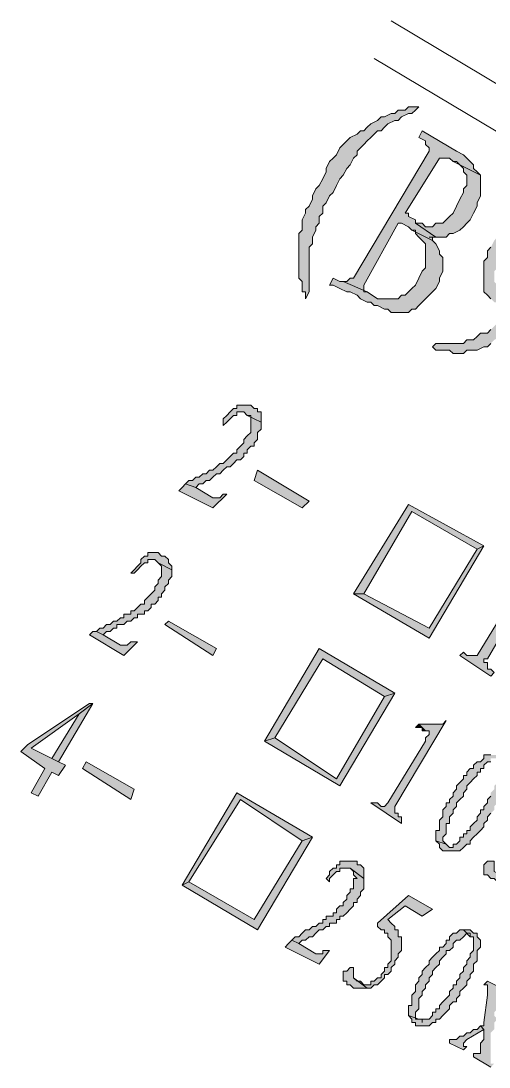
# Model space of a CAD drawing. Header units: millimetres. Extents: x 6 to 291, y 4 to 206.
# Drawn here: x 26.29 to 32.07, y 101.77 to 114.68 of the extents above; entities that cross this region are included whole.
import ezdxf

# ---------------------------------------------------------------- set-up
doc = ezdxf.new("R2010")
doc.units = ezdxf.units.MM
doc.layers.add('C00-00-00', color=7, linetype='Continuous')

msp = doc.modelspace()

# ---------------------------------------------------------------- hatches: boundary and pattern name
at = {"layer": 'C00-00-00'}
h = msp.add_hatch(color=256, dxfattribs=at)
h.dxf.hatch_style = 2
h.paths.add_polyline_path([(31.199666, 113.622667), (31.157333, 113.622667), (31.114999, 113.622667), (31.072666, 113.622667), (31.030333, 113.580334), (30.945666, 113.580334), (30.903333, 113.538001), (30.860999, 113.538001), (30.776333, 113.495667), (30.733999, 113.495667), (30.691666, 113.453334), (30.606999, 113.411001), (30.564666, 113.368667), (30.522333, 113.326334), (30.479999, 113.326334), (30.437666, 113.284001), (30.352999, 113.241667), (30.310666, 113.199334), (30.268333, 113.157001), (30.225999, 113.114667), (30.183666, 113.030001), (30.141333, 112.987667), (30.098999, 112.945334), (30.056666, 112.860667), (30.056666, 112.818334), (30.014333, 112.733667), (29.971999, 112.649001), (29.929666, 112.606667), (29.887333, 112.522001), (29.887333, 112.479667), (29.844999, 112.395001), (29.802666, 112.352667), (29.802666, 112.310334), (29.760333, 112.225667), (29.760333, 112.183334), (29.760333, 112.098667), (29.717999, 112.056334), (29.717999, 111.929334), (29.717999, 111.887001), (29.717999, 111.633001), (29.717999, 111.590667), (29.717999, 111.506001), (29.760333, 111.463667), (29.760333, 111.421334), (29.760333, 111.336667), (29.802666, 111.336667), (29.802666, 111.252001), (29.844999, 111.336667), (29.844999, 111.379001), (29.844999, 111.760001), (29.844999, 111.844667), (29.844999, 111.887001), (29.887333, 111.929334), (29.887333, 111.971667), (29.887333, 112.014001), (29.929666, 112.098667), (29.929666, 112.141001), (29.971999, 112.183334), (29.971999, 112.268001), (30.014333, 112.310334), (30.014333, 112.395001), (30.056666, 112.437334), (30.098999, 112.522001), (30.141333, 112.564334), (30.183666, 112.649001), (30.225999, 112.733667), (30.268333, 112.776001), (30.310666, 112.860667), (30.352999, 112.903001), (30.395333, 112.987667), (30.437666, 113.030001), (30.437666, 113.072334), (30.479999, 113.114667), (30.522333, 113.157001), (30.564666, 113.199334), (30.606999, 113.241667), (30.649333, 113.284001), (30.691666, 113.326334), (30.733999, 113.326334), (30.776333, 113.368667), (30.818666, 113.411001), (30.903333, 113.453334), (30.945666, 113.453334), (30.987999, 113.495667), (31.072666, 113.538001), (31.114999, 113.538001), (31.157333, 113.580334)])
h = msp.add_hatch(color=256, dxfattribs=at)
h.dxf.hatch_style = 2
h.paths.add_polyline_path([(31.665333, 113.072337), (31.242, 113.326337), (31.199667, 113.241671), (31.284333, 113.199337), (31.284333, 113.157004), (31.326667, 113.114671), (31.326667, 113.072337), (30.395333, 111.506004), (30.353, 111.506004), (30.310667, 111.463671), (30.268333, 111.463671), (30.564667, 111.336671), (30.522333, 111.336671), (30.522333, 111.379004), (30.522333, 111.421337), (30.945667, 112.183337), (30.988, 112.183337), (31.072667, 112.141004), (31.115, 112.098671), (31.369, 111.971671), (31.369, 112.014004), (31.326667, 112.014004), (31.369, 112.014004), (31.411333, 112.014004), (31.157333, 112.183337), (31.157333, 112.225671), (31.072667, 112.268004), (31.072667, 112.310337), (31.030333, 112.310337), (31.453667, 112.987671), (31.580667, 112.987671), (31.623, 112.945337), (31.961667, 112.776004), (31.919333, 112.818337), (31.877, 112.860671), (31.877, 112.903004), (31.834667, 112.945337), (31.792333, 112.987671), (31.75, 113.030004)])
h = msp.add_hatch(color=256, dxfattribs=at)
h.dxf.hatch_style = 2
h.paths.add_polyline_path([(31.961667, 112.776005), (31.623001, 112.945339), (31.665334, 112.945339), (31.707667, 112.903005), (31.750001, 112.860672), (31.750001, 112.818339), (31.792334, 112.776005), (31.792334, 112.649005), (31.750001, 112.606672), (31.750001, 112.564339), (31.707667, 112.479672), (31.665334, 112.395005), (31.623001, 112.310339), (31.580667, 112.268005), (31.538334, 112.225672), (31.496001, 112.183339), (31.453667, 112.183339), (31.411334, 112.183339), (31.369001, 112.141005), (31.284334, 112.141005), (31.242001, 112.183339), (31.199667, 112.183339), (31.157334, 112.183339), (31.411334, 112.014005), (31.496001, 112.014005), (31.538334, 112.014005), (31.580667, 112.056339), (31.623001, 112.056339), (31.707667, 112.098672), (31.750001, 112.141005), (31.792334, 112.183339), (31.834667, 112.225672), (31.877001, 112.310339), (31.919334, 112.395005), (31.919334, 112.437339), (31.961667, 112.522005), (31.961667, 112.564339), (31.961667, 112.691339), (31.961667, 112.733672)])
h = msp.add_hatch(color=256, dxfattribs=at)
h.dxf.hatch_style = 2
h.paths.add_polyline_path([(32.893, 112.395005), (32.850667, 112.437338), (32.808333, 112.437338), (32.681333, 112.437338), (32.639, 112.437338), (32.808333, 112.310338), (32.850667, 112.268005), (32.850667, 112.225672), (32.893, 112.183338), (32.893, 112.141005), (32.893, 112.098672), (32.893, 112.014005), (32.850667, 111.971672), (32.850667, 111.929338), (32.850667, 111.844672), (32.808333, 111.802338), (32.766, 111.717672), (32.766, 111.675338), (32.723667, 111.633005), (32.723667, 111.590672), (32.681333, 111.506005), (32.639, 111.463672), (32.596667, 111.421338), (32.554333, 111.379005), (32.512, 111.336672), (32.469667, 111.336672), (32.342667, 111.336672), (32.469667, 111.252005), (32.427333, 111.209672), (32.385, 111.167338), (32.342667, 111.125005), (32.300333, 111.082672), (32.215667, 110.998005), (32.173333, 110.955672), (32.131, 110.913338), (32.088667, 110.871005), (32.046333, 110.828672), (31.961667, 110.828672), (31.919333, 110.786338), (31.877, 110.744005), (31.834667, 110.744005), (31.792333, 110.744005), (31.75, 110.701672), (31.707667, 110.701672), (31.623, 110.701672), (31.538333, 110.701672), (31.453667, 110.701672), (31.411333, 110.701672), (31.369, 110.659338), (31.411333, 110.617005), (31.496, 110.617005), (31.538333, 110.617005), (31.580667, 110.617005), (31.623, 110.574672), (31.75, 110.574672), (31.792333, 110.617005), (31.877, 110.617005), (31.919333, 110.617005), (32.004, 110.659338), (32.046333, 110.659338), (32.088667, 110.701672), (32.131, 110.744005), (32.215667, 110.786338), (32.258, 110.786338), (32.300333, 110.828672), (32.385, 110.913338), (32.427333, 110.913338), (32.469667, 110.955672), (32.512, 111.040338), (32.554333, 111.082672), (32.596667, 111.125005), (32.639, 111.167338), (32.681333, 111.209672), (32.723667, 111.294338), (32.766, 111.336672), (32.766, 111.379005), (32.808333, 111.421338), (32.850667, 111.463672), (32.850667, 111.506005), (32.893, 111.590672), (32.935333, 111.633005), (32.935333, 111.717672), (32.977667, 111.760005), (32.977667, 111.802338), (33.02, 111.887005), (33.02, 111.929338), (33.02, 112.268005), (33.02, 112.310338), (32.977667, 112.352672), (32.935333, 112.352672)])
h = msp.add_hatch(color=256, dxfattribs=at)
h.dxf.hatch_style = 2
h.paths.add_polyline_path([(32.639, 112.437339), (32.554334, 112.395006), (32.512, 112.352672), (32.469667, 112.352672), (32.427334, 112.310339), (32.385, 112.268006), (32.342667, 112.225672), (32.300334, 112.183339), (32.258, 112.141006), (32.215667, 112.056339), (32.173334, 112.014006), (32.131, 111.971672), (32.088667, 111.887006), (32.046334, 111.844672), (32.046334, 111.760006), (32.004, 111.717672), (32.004, 111.675339), (32.004, 111.590672), (32.004, 111.379006), (32.004, 111.336672), (32.046334, 111.294339), (32.088667, 111.252006), (32.131, 111.209672), (32.215667, 111.209672), (32.258, 111.209672), (32.385, 111.209672), (32.215667, 111.336672), (32.173334, 111.379006), (32.173334, 111.421339), (32.131, 111.463672), (32.131, 111.590672), (32.173334, 111.633006), (32.173334, 111.675339), (32.215667, 111.760006), (32.258, 111.844672), (32.300334, 111.887006), (32.342667, 111.971672), (32.385, 112.056339), (32.427334, 112.141006), (32.469667, 112.183339), (32.512, 112.225672), (32.554334, 112.268006), (32.596667, 112.310339), (32.639, 112.310339), (32.681334, 112.352672), (32.723667, 112.352672), (32.766, 112.310339), (32.808334, 112.310339)])
h = msp.add_hatch(color=256, dxfattribs=at)
h.dxf.hatch_style = 2
h.paths.add_polyline_path([(31.368999, 111.97167), (31.114999, 112.09867), (31.157333, 112.09867), (31.157333, 112.056336), (31.199666, 112.014003), (31.241999, 111.97167), (31.284333, 111.929336), (31.284333, 111.84467), (31.284333, 111.802336), (31.284333, 111.760003), (31.284333, 111.675336), (31.284333, 111.633003), (31.241999, 111.59067), (31.199666, 111.506003), (31.157333, 111.421336), (31.114999, 111.379003), (31.072666, 111.33667), (31.030333, 111.294336), (30.987999, 111.294336), (30.945666, 111.252003), (30.903333, 111.252003), (30.818666, 111.252003), (30.733999, 111.252003), (30.691666, 111.252003), (30.564666, 111.33667), (30.268333, 111.46367), (30.225999, 111.46367), (30.141333, 111.506003), (30.098999, 111.421336), (30.141333, 111.421336), (30.225999, 111.379003), (30.310666, 111.33667), (30.352999, 111.33667), (30.437666, 111.294336), (30.479999, 111.252003), (30.564666, 111.20967), (30.606999, 111.20967), (30.649333, 111.167336), (30.691666, 111.167336), (30.776333, 111.125003), (30.818666, 111.125003), (30.860999, 111.08267), (30.903333, 111.08267), (31.072666, 111.08267), (31.114999, 111.125003), (31.157333, 111.125003), (31.199666, 111.167336), (31.241999, 111.20967), (31.284333, 111.252003), (31.326666, 111.294336), (31.368999, 111.33667), (31.411333, 111.379003), (31.453666, 111.46367), (31.453666, 111.506003), (31.495999, 111.59067), (31.495999, 111.760003), (31.453666, 111.802336), (31.453666, 111.84467), (31.411333, 111.929336)])
h = msp.add_hatch(color=256, dxfattribs=at)
h.dxf.hatch_style = 2
h.paths.add_polyline_path([(29.167666, 109.897337), (29.125333, 109.939671), (28.998333, 109.939671), (28.955999, 109.939671), (28.955999, 109.897337), (28.913666, 109.897337), (28.871333, 109.855004), (28.828999, 109.812671), (28.786666, 109.770337), (28.786666, 109.728004), (28.786666, 109.685671), (28.828999, 109.728004), (28.871333, 109.770337), (28.913666, 109.812671), (28.955999, 109.812671), (28.955999, 109.855004), (29.040666, 109.855004), (29.082999, 109.812671), (29.252333, 109.728004), (29.252333, 109.770337), (29.252333, 109.812671), (29.252333, 109.855004), (29.209999, 109.855004), (29.209999, 109.897337)])
h = msp.add_hatch(color=256, dxfattribs=at)
h.dxf.hatch_style = 2
h.paths.add_polyline_path([(29.252333, 109.728), (29.082999, 109.812667), (29.125333, 109.812667), (29.125333, 109.770333), (29.125333, 109.685667), (29.125333, 109.643333), (29.125333, 109.601), (29.082999, 109.558667), (29.040666, 109.516333), (29.040666, 109.474), (28.998333, 109.431667), (28.955999, 109.389333), (28.955999, 109.347), (28.913666, 109.347), (28.871333, 109.304667), (28.828999, 109.262333), (28.786666, 109.22), (28.744333, 109.22), (28.701999, 109.177667), (28.659666, 109.135333), (28.617333, 109.135333), (28.574999, 109.093), (28.532666, 109.093), (28.490333, 109.050667), (28.447999, 109.050667), (28.405666, 109.008333), (28.363333, 109.008333), (28.320999, 108.966), (28.447999, 108.923667), (28.490333, 108.966), (28.532666, 108.966), (28.574999, 109.008333), (28.617333, 109.008333), (28.659666, 109.050667), (28.701999, 109.093), (28.744333, 109.093), (28.786666, 109.135333), (28.828999, 109.177667), (28.871333, 109.177667), (28.913666, 109.22), (28.955999, 109.262333), (28.998333, 109.262333), (29.040666, 109.304667), (29.040666, 109.347), (29.082999, 109.347), (29.082999, 109.389333), (29.125333, 109.431667), (29.167666, 109.431667), (29.167666, 109.474), (29.209999, 109.516333), (29.209999, 109.558667), (29.209999, 109.601), (29.252333, 109.643333), (29.252333, 109.685667)])
h = msp.add_hatch(color=256, dxfattribs=at)
h.dxf.hatch_style = 2
h.paths.add_polyline_path([(29.210001, 109.135336), (29.845001, 108.754336), (29.760334, 108.669667), (29.167666, 109.008333)])
h = msp.add_hatch(color=256, dxfattribs=at)
h.dxf.hatch_style = 2
h.paths.add_polyline_path([(28.829, 108.839004), (28.786666, 108.839004), (28.744333, 108.796671), (28.659666, 108.796671), (28.448, 108.923671), (28.321, 108.966004), (28.278666, 108.923671), (28.236333, 108.881337), (28.659666, 108.669671)])
h = msp.add_hatch(color=256, dxfattribs=at)
h.dxf.hatch_style = 2
h.paths.add_polyline_path([(32.004, 108.204006), (31.072666, 108.712006), (30.395333, 107.611339), (30.522333, 107.611339), (31.115, 108.627339), (31.919333, 108.161672)])
h = msp.add_hatch(color=256, dxfattribs=at)
h.dxf.hatch_style = 2
h.paths.add_polyline_path([(32.004, 108.204006), (31.919333, 108.161672), (31.326666, 107.188006), (30.522333, 107.611339), (30.395333, 107.611339), (31.326666, 107.061006)])
h = msp.add_hatch(color=256, dxfattribs=at)
h.dxf.hatch_style = 2
h.paths.add_polyline_path([(28.067001, 108.077003), (28.024667, 108.077003), (27.982334, 108.119336), (27.855334, 108.119336), (27.855334, 108.077003), (27.813001, 108.077003), (27.770667, 108.034669), (27.770667, 107.992336), (27.728334, 107.950003), (27.686001, 107.907669), (27.643667, 107.865336), (27.686001, 107.865336), (27.728334, 107.907669), (27.770667, 107.950003), (27.813001, 107.992336), (27.855334, 107.992336), (27.855334, 108.034669), (27.940001, 108.034669), (27.982334, 107.992336), (28.151667, 107.907669), (28.151667, 107.950003), (28.109334, 107.992336), (28.109334, 108.034669)])
h = msp.add_hatch(color=256, dxfattribs=at)
h.dxf.hatch_style = 2
h.paths.add_polyline_path([(28.151667, 107.907666), (27.982334, 107.992332), (28.024667, 107.949999), (28.024667, 107.822999), (27.982334, 107.780666), (27.982334, 107.738332), (27.940001, 107.695999), (27.940001, 107.653666), (27.897667, 107.611332), (27.855334, 107.568999), (27.813001, 107.526666), (27.813001, 107.484332), (27.770667, 107.484332), (27.728334, 107.441999), (27.686001, 107.399666), (27.643667, 107.399666), (27.643667, 107.357332), (27.601334, 107.357332), (27.559001, 107.357332), (27.559001, 107.314999), (27.516667, 107.314999), (27.474334, 107.272666), (27.432001, 107.272666), (27.389667, 107.230332), (27.347334, 107.230332), (27.305001, 107.187999), (27.262667, 107.187999), (27.220334, 107.145666), (27.305001, 107.103332), (27.347334, 107.145666), (27.389667, 107.145666), (27.432001, 107.187999), (27.474334, 107.187999), (27.474334, 107.230332), (27.516667, 107.230332), (27.559001, 107.230332), (27.601334, 107.272666), (27.643667, 107.272666), (27.686001, 107.314999), (27.728334, 107.314999), (27.728334, 107.357332), (27.770667, 107.357332), (27.813001, 107.357332), (27.813001, 107.399666), (27.855334, 107.399666), (27.897667, 107.441999), (27.897667, 107.484332), (27.940001, 107.484332), (27.982334, 107.526666), (27.982334, 107.568999), (28.024667, 107.568999), (28.024667, 107.611332), (28.067001, 107.653666), (28.067001, 107.695999), (28.109334, 107.738332), (28.109334, 107.780666), (28.151667, 107.822999)])
h = msp.add_hatch(color=256, dxfattribs=at)
h.dxf.hatch_style = 2
h.paths.add_polyline_path([(32.639, 107.823005), (32.554334, 107.823005), (32.300334, 107.823005), (32.385, 107.738338), (32.427334, 107.738338), (32.427334, 107.696005), (32.427334, 107.653672), (32.385, 107.611338), (31.919334, 106.849338), (31.834667, 106.849338), (31.792334, 106.849338), (31.75, 106.891672), (31.707667, 106.849338), (32.088667, 106.595338), (32.131, 106.637672), (32.088667, 106.680005), (32.046334, 106.680005), (32.046334, 106.722338), (32.046334, 106.764672), (32.004, 106.764672), (32.004, 106.807005), (32.046334, 106.807005)])
h = msp.add_hatch(color=256, dxfattribs=at)
h.dxf.hatch_style = 2
h.paths.add_polyline_path([(28.109333, 107.272667), (28.702001, 106.934001), (28.659667, 106.849332), (28.067001, 107.230333)])
h = msp.add_hatch(color=256, dxfattribs=at)
h.dxf.hatch_style = 2
h.paths.add_polyline_path([(27.728334, 107.018669), (27.686001, 107.018669), (27.643667, 107.018669), (27.601334, 106.976336), (27.516667, 106.976336), (27.305001, 107.103336), (27.220334, 107.145669), (27.178001, 107.145669), (27.135667, 107.103336), (27.559001, 106.849336)])
h = msp.add_hatch(color=256, dxfattribs=at)
h.dxf.hatch_style = 2
h.paths.add_polyline_path([(30.903334, 106.383671), (29.972001, 106.934004), (29.294667, 105.791004), (29.421667, 105.833338), (30.014334, 106.807004), (30.776334, 106.341338)])
h = msp.add_hatch(color=256, dxfattribs=at)
h.dxf.hatch_style = 2
h.paths.add_polyline_path([(30.903334, 106.383671), (30.776334, 106.341338), (30.183667, 105.325338), (29.421667, 105.833338), (29.294667, 105.791004), (30.226001, 105.240671)])
h = msp.add_hatch(color=256, dxfattribs=at)
h.dxf.hatch_style = 2
h.paths.add_polyline_path([(27.178, 106.256668), (27.135667, 106.256668), (26.373667, 105.748668), (26.289, 105.664001), (26.585334, 105.452335), (26.416, 105.156001), (26.500667, 105.113668), (26.67, 105.410001), (26.754667, 105.367668), (26.839334, 105.494668), (26.754667, 105.537001), (26.416, 105.706335), (27.008667, 106.129668)])
h = msp.add_hatch(color=256, dxfattribs=at)
h.dxf.hatch_style = 2
h.paths.add_polyline_path([(27.178, 106.256668), (27.008667, 106.129665), (26.670001, 105.579336), (26.415999, 105.706338), (26.754667, 105.537001)])
h = msp.add_hatch(color=256, dxfattribs=at)
h.dxf.hatch_style = 2
h.paths.add_polyline_path([(31.538333, 106.045005), (31.495999, 106.002672), (31.368999, 106.002672), (31.199666, 106.002672), (31.284333, 105.918005), (31.326666, 105.918005), (31.326666, 105.875672), (31.284333, 105.833338), (31.284333, 105.791005), (30.818666, 105.029005), (30.776333, 104.986672), (30.733999, 104.986672), (30.691666, 105.029005), (30.649333, 105.029005), (30.606999, 105.029005), (30.987999, 104.775005), (30.987999, 104.817338), (30.987999, 104.859672), (30.945666, 104.859672), (30.945666, 104.902005), (30.903333, 104.902005), (30.903333, 104.986672)])
h = msp.add_hatch(color=256, dxfattribs=at)
h.dxf.hatch_style = 2
h.paths.add_polyline_path([(31.199666, 106.00267), (31.157333, 105.960337), (31.199666, 105.960337), (31.241999, 105.960337), (31.241999, 105.918004), (31.284333, 105.918004)])
h = msp.add_hatch(color=256, dxfattribs=at)
h.dxf.hatch_style = 2
h.paths.add_polyline_path([(32.088666, 105.62167), (32.046333, 105.62167), (32.004, 105.62167), (32.004, 105.579336), (31.961666, 105.537003), (31.919333, 105.537003), (31.877, 105.49467), (31.877, 105.452336), (31.834666, 105.452336), (31.792333, 105.410003), (31.792333, 105.36767), (31.75, 105.36767), (31.75, 105.325336), (31.707666, 105.283003), (31.665333, 105.24067), (31.665333, 105.198336), (31.623, 105.156003), (31.623, 105.11367), (31.580666, 105.071336), (31.580666, 105.029003), (31.538333, 105.029003), (31.538333, 104.98667), (31.496, 104.944336), (31.496, 104.902003), (31.496, 104.85967), (31.453666, 104.817336), (31.453666, 104.775003), (31.453666, 104.690336), (31.411333, 104.690336), (31.411333, 104.563336), (31.538333, 104.521003), (31.496, 104.563336), (31.496, 104.60567), (31.538333, 104.648003), (31.538333, 104.690336), (31.538333, 104.73267), (31.538333, 104.775003), (31.580666, 104.775003), (31.580666, 104.817336), (31.580666, 104.85967), (31.623, 104.902003), (31.623, 104.944336), (31.665333, 104.98667), (31.665333, 105.029003), (31.707666, 105.071336), (31.75, 105.11367), (31.75, 105.156003), (31.792333, 105.198336), (31.792333, 105.24067), (31.834666, 105.283003), (31.877, 105.325336), (31.919333, 105.36767), (31.919333, 105.410003), (31.961666, 105.410003), (31.961666, 105.452336), (32.004, 105.452336), (32.004, 105.49467), (32.046333, 105.537003), (32.088666, 105.537003), (32.088666, 105.579336), (32.173333, 105.579336)])
h = msp.add_hatch(color=256, dxfattribs=at)
h.dxf.hatch_style = 2
h.paths.add_polyline_path([(32.215667, 105.62167), (32.173334, 105.62167), (32.088667, 105.62167), (32.173334, 105.579336), (32.215667, 105.537003), (32.215667, 105.49467), (32.215667, 105.452336), (32.215667, 105.410003), (32.215667, 105.36767), (32.173334, 105.36767), (32.173334, 105.325336), (32.173334, 105.283003), (32.131001, 105.24067), (32.131001, 105.198336), (32.088667, 105.156003), (32.088667, 105.11367), (32.046334, 105.071336), (32.046334, 105.029003), (32.004001, 104.98667), (32.004001, 104.944336), (31.961667, 104.944336), (31.961667, 104.902003), (31.919334, 104.85967), (31.919334, 104.817336), (31.877001, 104.775003), (31.834667, 104.73267), (31.834667, 104.690336), (31.792334, 104.690336), (31.792334, 104.648003), (31.750001, 104.648003), (31.750001, 104.60567), (31.707667, 104.60567), (31.707667, 104.563336), (31.665334, 104.521003), (31.623001, 104.521003), (31.623001, 104.47867), (31.580667, 104.47867), (31.538334, 104.521003), (31.411334, 104.563336), (31.453667, 104.521003), (31.453667, 104.47867), (31.496001, 104.436336), (31.538334, 104.436336), (31.665334, 104.436336), (31.707667, 104.436336), (31.750001, 104.47867), (31.792334, 104.521003), (31.834667, 104.521003), (31.834667, 104.563336), (31.877001, 104.60567), (31.919334, 104.648003), (31.961667, 104.690336), (32.004001, 104.73267), (32.004001, 104.775003), (32.046334, 104.817336), (32.046334, 104.85967), (32.088667, 104.902003), (32.131001, 104.944336), (32.131001, 104.98667), (32.173334, 105.029003), (32.173334, 105.071336), (32.215667, 105.11367), (32.215667, 105.156003), (32.215667, 105.198336), (32.258001, 105.24067), (32.258001, 105.283003), (32.258001, 105.36767), (32.300334, 105.410003), (32.300334, 105.49467), (32.258001, 105.537003), (32.258001, 105.579336), (32.215667, 105.579336)])
h = msp.add_hatch(color=256, dxfattribs=at)
h.dxf.hatch_style = 2
h.paths.add_polyline_path([(27.093334, 105.537001), (27.686, 105.198335), (27.643667, 105.071332), (27.050999, 105.452333)])
h = msp.add_hatch(color=256, dxfattribs=at)
h.dxf.hatch_style = 2
h.paths.add_polyline_path([(29.887333, 104.605671), (28.956, 105.156004), (28.278666, 104.013004), (28.363333, 104.055337), (28.998333, 105.071337), (29.760333, 104.563337)])
h = msp.add_hatch(color=256, dxfattribs=at)
h.dxf.hatch_style = 2
h.paths.add_polyline_path([(29.887333, 104.605671), (29.760333, 104.563337), (29.167666, 103.589671), (28.363333, 104.055337), (28.278666, 104.013004), (29.21, 103.462671)])
h = msp.add_hatch(color=256, dxfattribs=at)
h.dxf.hatch_style = 2
h.paths.add_polyline_path([(30.522334, 104.097667), (30.353, 104.224667), (30.395334, 104.182334), (30.395334, 104.140001), (30.437667, 104.097667), (30.395334, 104.097667), (30.395334, 104.013001), (30.395334, 103.970667), (30.353, 103.970667), (30.353, 103.928334), (30.310667, 103.886001), (30.310667, 103.843667), (30.268334, 103.801334), (30.268334, 103.759001), (30.226, 103.759001), (30.183667, 103.716667), (30.183667, 103.674334), (30.141334, 103.674334), (30.141334, 103.632001), (30.099, 103.632001), (30.056667, 103.632001), (30.056667, 103.589667), (30.014334, 103.589667), (30.014334, 103.547334), (29.972, 103.547334), (29.929667, 103.505001), (29.887334, 103.505001), (29.845, 103.462667), (29.802667, 103.462667), (29.760334, 103.420334), (29.718, 103.378001), (29.675667, 103.378001), (29.633334, 103.335667), (29.718, 103.293334), (29.760334, 103.335667), (29.802667, 103.335667), (29.845, 103.378001), (29.887334, 103.378001), (29.929667, 103.420334), (29.972, 103.462667), (30.014334, 103.462667), (30.056667, 103.505001), (30.099, 103.505001), (30.099, 103.547334), (30.141334, 103.547334), (30.183667, 103.547334), (30.183667, 103.589667), (30.226, 103.589667), (30.226, 103.632001), (30.268334, 103.632001), (30.310667, 103.674334), (30.353, 103.716667), (30.395334, 103.759001), (30.395334, 103.801334), (30.437667, 103.801334), (30.437667, 103.843667), (30.48, 103.886001), (30.48, 103.928334), (30.522334, 103.970667), (30.522334, 104.013001), (30.522334, 104.055334)])
h = msp.add_hatch(color=256, dxfattribs=at)
h.dxf.hatch_style = 2
h.paths.add_polyline_path([(30.437667, 104.267004), (30.437667, 104.309338), (30.395334, 104.309338), (30.310667, 104.309338), (30.268334, 104.309338), (30.226, 104.309338), (30.226, 104.267004), (30.183667, 104.267004), (30.183667, 104.224671), (30.141334, 104.224671), (30.099, 104.182338), (30.099, 104.140004), (30.056667, 104.097671), (30.099, 104.055338), (30.099, 104.097671), (30.141334, 104.140004), (30.183667, 104.182338), (30.226, 104.182338), (30.226, 104.224671), (30.268334, 104.224671), (30.310667, 104.224671), (30.353, 104.224671), (30.522334, 104.097671), (30.522334, 104.182338), (30.522334, 104.224671), (30.48, 104.267004)])
h = msp.add_hatch(color=256, dxfattribs=at)
h.dxf.hatch_style = 2
h.paths.add_polyline_path([(32.088666, 104.309339), (32.046333, 104.309339), (32.004, 104.267005), (32.004, 104.182339), (32.004, 104.140005), (32.046333, 104.140005), (32.088666, 104.097672), (32.131, 104.097672), (32.173333, 104.055339), (32.258, 104.055339), (32.300333, 104.097672), (32.131, 104.182339), (32.131, 104.309339)])
h = msp.add_hatch(color=256, dxfattribs=at)
h.dxf.hatch_style = 2
h.paths.add_polyline_path([(31.368999, 103.716666), (31.072666, 103.886), (30.691666, 103.547333), (30.691666, 103.505), (30.733999, 103.462666), (30.776333, 103.462666), (30.776333, 103.420333), (30.818666, 103.420333), (30.818666, 103.378), (30.860999, 103.335666), (30.860999, 103.293333), (30.860999, 103.124), (30.860999, 103.081666), (30.818666, 103.039333), (30.818666, 102.997), (30.776333, 102.997), (30.776333, 102.954666), (30.733999, 102.912333), (30.733999, 102.87), (30.691666, 102.87), (30.649333, 102.827666), (30.606999, 102.827666), (30.606999, 102.785333), (30.522333, 102.785333), (30.479999, 102.827666), (30.437666, 102.827666), (30.395333, 102.87), (30.564666, 102.743), (30.606999, 102.743), (30.649333, 102.785333), (30.691666, 102.785333), (30.733999, 102.827666), (30.776333, 102.87), (30.776333, 102.912333), (30.818666, 102.912333), (30.860999, 102.954666), (30.860999, 102.997), (30.903333, 103.039333), (30.903333, 103.081666), (30.945666, 103.124), (30.945666, 103.166333), (30.987999, 103.208666), (30.987999, 103.378), (30.945666, 103.378), (30.945666, 103.420333), (30.945666, 103.462666), (30.903333, 103.462666), (30.903333, 103.505), (30.860999, 103.547333), (30.818666, 103.589666), (31.030333, 103.759), (31.241999, 103.632)])
h = msp.add_hatch(color=256, dxfattribs=at)
h.dxf.hatch_style = 2
h.paths.add_polyline_path([(31.75, 103.462669), (31.707667, 103.462669), (31.665333, 103.420336), (31.623, 103.420336), (31.580667, 103.378002), (31.580667, 103.335669), (31.538333, 103.335669), (31.538333, 103.293336), (31.496, 103.251002), (31.453667, 103.251002), (31.453667, 103.208669), (31.411333, 103.166336), (31.369, 103.124002), (31.326667, 103.081669), (31.326667, 103.039336), (31.284333, 102.997002), (31.242, 102.954669), (31.242, 102.912336), (31.199667, 102.870002), (31.199667, 102.827669), (31.157333, 102.785336), (31.157333, 102.743002), (31.157333, 102.700669), (31.115, 102.658336), (31.115, 102.616002), (31.115, 102.531336), (31.072667, 102.531336), (31.072667, 102.404336), (31.199667, 102.362002), (31.157333, 102.362002), (31.157333, 102.446669), (31.199667, 102.489002), (31.199667, 102.573669), (31.199667, 102.616002), (31.242, 102.658336), (31.242, 102.700669), (31.284333, 102.743002), (31.284333, 102.785336), (31.326667, 102.827669), (31.326667, 102.870002), (31.369, 102.912336), (31.369, 102.954669), (31.411333, 102.997002), (31.453667, 103.039336), (31.453667, 103.081669), (31.496, 103.124002), (31.538333, 103.166336), (31.538333, 103.208669), (31.580667, 103.208669), (31.623, 103.251002), (31.623, 103.293336), (31.665333, 103.335669), (31.707667, 103.335669), (31.75, 103.378002), (31.792333, 103.420336), (31.834667, 103.420336), (31.834667, 103.378002)])
h = msp.add_hatch(color=256, dxfattribs=at)
h.dxf.hatch_style = 2
h.paths.add_polyline_path([(31.877001, 103.420334), (31.834667, 103.462668), (31.792334, 103.462668), (31.750001, 103.462668), (31.834667, 103.378001), (31.877001, 103.378001), (31.877001, 103.335668), (31.877001, 103.208668), (31.834667, 103.166334), (31.834667, 103.124001), (31.792334, 103.081668), (31.792334, 103.039334), (31.750001, 102.997001), (31.750001, 102.954668), (31.707667, 102.912334), (31.707667, 102.870001), (31.665334, 102.827668), (31.665334, 102.785334), (31.623001, 102.785334), (31.623001, 102.743001), (31.580667, 102.700668), (31.580667, 102.658334), (31.538334, 102.616001), (31.496001, 102.573668), (31.453667, 102.531334), (31.453667, 102.489001), (31.411334, 102.489001), (31.411334, 102.446668), (31.369001, 102.446668), (31.369001, 102.404334), (31.326667, 102.362001), (31.284334, 102.362001), (31.242001, 102.362001), (31.242001, 102.319668), (31.242001, 102.362001), (31.199667, 102.362001), (31.072667, 102.404334), (31.115001, 102.362001), (31.115001, 102.319668), (31.157334, 102.319668), (31.157334, 102.277334), (31.199667, 102.277334), (31.284334, 102.277334), (31.326667, 102.277334), (31.369001, 102.319668), (31.411334, 102.319668), (31.411334, 102.362001), (31.453667, 102.362001), (31.496001, 102.404334), (31.538334, 102.446668), (31.580667, 102.489001), (31.580667, 102.531334), (31.623001, 102.573668), (31.665334, 102.573668), (31.665334, 102.616001), (31.707667, 102.658334), (31.707667, 102.700668), (31.750001, 102.743001), (31.792334, 102.785334), (31.792334, 102.827668), (31.834667, 102.870001), (31.834667, 102.912334), (31.877001, 102.954668), (31.877001, 102.997001), (31.877001, 103.039334), (31.919334, 103.081668), (31.919334, 103.124001), (31.919334, 103.208668), (31.961667, 103.251001), (31.961667, 103.335668), (31.919334, 103.378001), (31.919334, 103.420334)])
h = msp.add_hatch(color=256, dxfattribs=at)
h.dxf.hatch_style = 2
h.paths.add_polyline_path([(30.099001, 103.208671), (30.056667, 103.208671), (30.014334, 103.208671), (30.014334, 103.166338), (29.929667, 103.166338), (29.718001, 103.293338), (29.633334, 103.335671), (29.591001, 103.293338), (29.548667, 103.251004), (29.972001, 103.039338)])
h = msp.add_hatch(color=256, dxfattribs=at)
h.dxf.hatch_style = 2
h.paths.add_polyline_path([(30.395333, 102.997), (30.352999, 102.997), (30.310666, 102.954666), (30.268333, 102.954666), (30.268333, 102.827666), (30.310666, 102.827666), (30.310666, 102.785333), (30.352999, 102.785333), (30.395333, 102.743), (30.437666, 102.743), (30.522333, 102.743), (30.564666, 102.743), (30.395333, 102.87), (30.395333, 102.954666)])
h = msp.add_hatch(color=256, dxfattribs=at)
h.dxf.hatch_style = 2
h.paths.add_polyline_path([(32.300334, 102.700668), (32.046334, 102.827668), (32.004001, 102.785334), (32.046334, 102.785334), (32.046334, 102.743001), (32.046334, 102.658334), (32.004001, 102.319668), (32.004001, 102.277334), (31.961667, 102.277334), (32.004001, 102.235001), (32.004001, 102.108001), (31.961667, 102.065668), (31.961667, 101.981001), (31.961667, 101.938668), (31.919334, 101.938668), (31.877001, 101.938668), (31.877001, 101.896334), (32.088667, 101.769334), (32.131001, 101.811668), (32.088667, 101.811668), (32.088667, 101.854001), (32.088667, 102.023334), (32.088667, 102.065668), (32.088667, 102.192668), (32.131001, 102.235001), (32.131001, 102.319668), (32.173334, 102.362001), (32.131001, 102.404334), (32.131001, 102.446668), (32.173334, 102.489001), (32.173334, 102.616001), (32.173334, 102.658334), (32.215667, 102.658334), (32.258001, 102.658334)])
h = msp.add_hatch(color=256, dxfattribs=at)
h.dxf.hatch_style = 2
h.paths.add_polyline_path([(31.961667, 102.277333), (31.919334, 102.234999), (31.877001, 102.234999), (31.834667, 102.192666), (31.792334, 102.192666), (31.750001, 102.150333), (31.707667, 102.150333), (31.665334, 102.107999), (31.580667, 102.107999), (31.580667, 102.065666), (31.750001, 101.980999), (31.792334, 102.023333), (31.750001, 102.023333), (31.750001, 102.065666), (31.792334, 102.107999), (32.004001, 102.234999)])

# ---------------------------------------------------------------- linework, layer by layer
at = {"layer": 'C00-00-00', "lineweight": 5}
for points in [[(30.861, 114.681001), (40.428334, 108.965999)], [(30.649332, 114.215339), (40.174332, 108.542672)]]:
    msp.add_lwpolyline(points, dxfattribs=at)
at = {"layer": 'C00-00-00', "lineweight": 13}
for points in [[(31.199666, 113.622667), (31.157333, 113.622667), (31.114999, 113.622667), (31.072666, 113.622667), (31.030333, 113.580334), (30.945666, 113.580334), (30.903333, 113.538001), (30.860999, 113.538001), (30.776333, 113.495667), (30.733999, 113.495667), (30.691666, 113.453334), (30.606999, 113.411001), (30.564666, 113.368667), (30.522333, 113.326334), (30.479999, 113.326334), (30.437666, 113.284001), (30.352999, 113.241667), (30.310666, 113.199334), (30.268333, 113.157001), (30.225999, 113.114667), (30.183666, 113.030001), (30.141333, 112.987667), (30.098999, 112.945334), (30.056666, 112.860667), (30.056666, 112.818334), (30.014333, 112.733667), (29.971999, 112.649001), (29.929666, 112.606667), (29.887333, 112.522001), (29.887333, 112.479667), (29.844999, 112.395001), (29.802666, 112.352667), (29.802666, 112.310334), (29.760333, 112.225667), (29.760333, 112.183334), (29.760333, 112.098667), (29.717999, 112.056334), (29.717999, 111.929334), (29.717999, 111.887001), (29.717999, 111.633001), (29.717999, 111.590667), (29.717999, 111.506001), (29.760333, 111.463667), (29.760333, 111.421334), (29.760333, 111.336667), (29.802666, 111.336667), (29.802666, 111.252001), (29.844999, 111.336667), (29.844999, 111.379001), (29.844999, 111.760001), (29.844999, 111.844667), (29.844999, 111.887001), (29.887333, 111.929334), (29.887333, 111.971667), (29.887333, 112.014001), (29.929666, 112.098667), (29.929666, 112.141001), (29.971999, 112.183334), (29.971999, 112.268001), (30.014333, 112.310334), (30.014333, 112.395001), (30.056666, 112.437334), (30.098999, 112.522001), (30.141333, 112.564334), (30.183666, 112.649001), (30.225999, 112.733667), (30.268333, 112.776001), (30.310666, 112.860667), (30.352999, 112.903001), (30.395333, 112.987667), (30.437666, 113.030001), (30.437666, 113.072334), (30.479999, 113.114667), (30.522333, 113.157001), (30.564666, 113.199334), (30.606999, 113.241667), (30.649333, 113.284001), (30.691666, 113.326334), (30.733999, 113.326334), (30.776333, 113.368667), (30.818666, 113.411001), (30.903333, 113.453334), (30.945666, 113.453334), (30.987999, 113.495667), (31.072666, 113.538001), (31.114999, 113.538001), (31.157333, 113.580334)], [(31.665333, 113.072337), (31.242, 113.326337), (31.199667, 113.241671), (31.284333, 113.199337), (31.284333, 113.157004), (31.326667, 113.114671), (31.326667, 113.072337), (30.395333, 111.506004), (30.353, 111.506004), (30.310667, 111.463671), (30.268333, 111.463671), (30.564667, 111.336671), (30.522333, 111.336671), (30.522333, 111.379004), (30.522333, 111.421337), (30.945667, 112.183337), (30.988, 112.183337), (31.072667, 112.141004), (31.115, 112.098671), (31.369, 111.971671), (31.369, 112.014004), (31.326667, 112.014004), (31.369, 112.014004), (31.411333, 112.014004), (31.157333, 112.183337), (31.157333, 112.225671), (31.072667, 112.268004), (31.072667, 112.310337), (31.030333, 112.310337), (31.453667, 112.987671), (31.580667, 112.987671), (31.623, 112.945337), (31.961667, 112.776004), (31.919333, 112.818337), (31.877, 112.860671), (31.877, 112.903004), (31.834667, 112.945337), (31.792333, 112.987671), (31.75, 113.030004)], [(31.961667, 112.776005), (31.623001, 112.945339), (31.665334, 112.945339), (31.707667, 112.903005), (31.750001, 112.860672), (31.750001, 112.818339), (31.792334, 112.776005), (31.792334, 112.649005), (31.750001, 112.606672), (31.750001, 112.564339), (31.707667, 112.479672), (31.665334, 112.395005), (31.623001, 112.310339), (31.580667, 112.268005), (31.538334, 112.225672), (31.496001, 112.183339), (31.453667, 112.183339), (31.411334, 112.183339), (31.369001, 112.141005), (31.284334, 112.141005), (31.242001, 112.183339), (31.199667, 112.183339), (31.157334, 112.183339), (31.411334, 112.014005), (31.496001, 112.014005), (31.538334, 112.014005), (31.580667, 112.056339), (31.623001, 112.056339), (31.707667, 112.098672), (31.750001, 112.141005), (31.792334, 112.183339), (31.834667, 112.225672), (31.877001, 112.310339), (31.919334, 112.395005), (31.919334, 112.437339), (31.961667, 112.522005), (31.961667, 112.564339), (31.961667, 112.691339), (31.961667, 112.733672)], [(31.368999, 111.97167), (31.114999, 112.09867), (31.157333, 112.09867), (31.157333, 112.056336), (31.199666, 112.014003), (31.241999, 111.97167), (31.284333, 111.929336), (31.284333, 111.84467), (31.284333, 111.802336), (31.284333, 111.760003), (31.284333, 111.675336), (31.284333, 111.633003), (31.241999, 111.59067), (31.199666, 111.506003), (31.157333, 111.421336), (31.114999, 111.379003), (31.072666, 111.33667), (31.030333, 111.294336), (30.987999, 111.294336), (30.945666, 111.252003), (30.903333, 111.252003), (30.818666, 111.252003), (30.733999, 111.252003), (30.691666, 111.252003), (30.564666, 111.33667), (30.268333, 111.46367), (30.225999, 111.46367), (30.141333, 111.506003), (30.098999, 111.421336), (30.141333, 111.421336), (30.225999, 111.379003), (30.310666, 111.33667), (30.352999, 111.33667), (30.437666, 111.294336), (30.479999, 111.252003), (30.564666, 111.20967), (30.606999, 111.20967), (30.649333, 111.167336), (30.691666, 111.167336), (30.776333, 111.125003), (30.818666, 111.125003), (30.860999, 111.08267), (30.903333, 111.08267), (31.072666, 111.08267), (31.114999, 111.125003), (31.157333, 111.125003), (31.199666, 111.167336), (31.241999, 111.20967), (31.284333, 111.252003), (31.326666, 111.294336), (31.368999, 111.33667), (31.411333, 111.379003), (31.453666, 111.46367), (31.453666, 111.506003), (31.495999, 111.59067), (31.495999, 111.760003), (31.453666, 111.802336), (31.453666, 111.84467), (31.411333, 111.929336)], [(29.167666, 109.897337), (29.125333, 109.939671), (28.998333, 109.939671), (28.955999, 109.939671), (28.955999, 109.897337), (28.913666, 109.897337), (28.871333, 109.855004), (28.828999, 109.812671), (28.786666, 109.770337), (28.786666, 109.728004), (28.786666, 109.685671), (28.828999, 109.728004), (28.871333, 109.770337), (28.913666, 109.812671), (28.955999, 109.812671), (28.955999, 109.855004), (29.040666, 109.855004), (29.082999, 109.812671), (29.252333, 109.728004), (29.252333, 109.770337), (29.252333, 109.812671), (29.252333, 109.855004), (29.209999, 109.855004), (29.209999, 109.897337)], [(29.252333, 109.728), (29.082999, 109.812667), (29.125333, 109.812667), (29.125333, 109.770333), (29.125333, 109.685667), (29.125333, 109.643333), (29.125333, 109.601), (29.082999, 109.558667), (29.040666, 109.516333), (29.040666, 109.474), (28.998333, 109.431667), (28.955999, 109.389333), (28.955999, 109.347), (28.913666, 109.347), (28.871333, 109.304667), (28.828999, 109.262333), (28.786666, 109.22), (28.744333, 109.22), (28.701999, 109.177667), (28.659666, 109.135333), (28.617333, 109.135333), (28.574999, 109.093), (28.532666, 109.093), (28.490333, 109.050667), (28.447999, 109.050667), (28.405666, 109.008333), (28.363333, 109.008333), (28.320999, 108.966), (28.447999, 108.923667), (28.490333, 108.966), (28.532666, 108.966), (28.574999, 109.008333), (28.617333, 109.008333), (28.659666, 109.050667), (28.701999, 109.093), (28.744333, 109.093), (28.786666, 109.135333), (28.828999, 109.177667), (28.871333, 109.177667), (28.913666, 109.22), (28.955999, 109.262333), (28.998333, 109.262333), (29.040666, 109.304667), (29.040666, 109.347), (29.082999, 109.347), (29.082999, 109.389333), (29.125333, 109.431667), (29.167666, 109.431667), (29.167666, 109.474), (29.209999, 109.516333), (29.209999, 109.558667), (29.209999, 109.601), (29.252333, 109.643333), (29.252333, 109.685667)], [(29.210001, 109.135336), (29.845001, 108.754336), (29.760334, 108.669667), (29.167666, 109.008333)], [(28.829, 108.839004), (28.786666, 108.839004), (28.744333, 108.796671), (28.659666, 108.796671), (28.448, 108.923671), (28.321, 108.966004), (28.278666, 108.923671), (28.236333, 108.881337), (28.659666, 108.669671)], [(32.004, 108.204006), (31.072666, 108.712006), (30.395333, 107.611339), (30.522333, 107.611339), (31.115, 108.627339), (31.919333, 108.161672)], [(32.004, 108.204006), (31.919333, 108.161672), (31.326666, 107.188006), (30.522333, 107.611339), (30.395333, 107.611339), (31.326666, 107.061006)], [(28.067001, 108.077003), (28.024667, 108.077003), (27.982334, 108.119336), (27.855334, 108.119336), (27.855334, 108.077003), (27.813001, 108.077003), (27.770667, 108.034669), (27.770667, 107.992336), (27.728334, 107.950003), (27.686001, 107.907669), (27.643667, 107.865336), (27.686001, 107.865336), (27.728334, 107.907669), (27.770667, 107.950003), (27.813001, 107.992336), (27.855334, 107.992336), (27.855334, 108.034669), (27.940001, 108.034669), (27.982334, 107.992336), (28.151667, 107.907669), (28.151667, 107.950003), (28.109334, 107.992336), (28.109334, 108.034669)], [(28.151667, 107.907666), (27.982334, 107.992332), (28.024667, 107.949999), (28.024667, 107.822999), (27.982334, 107.780666), (27.982334, 107.738332), (27.940001, 107.695999), (27.940001, 107.653666), (27.897667, 107.611332), (27.855334, 107.568999), (27.813001, 107.526666), (27.813001, 107.484332), (27.770667, 107.484332), (27.728334, 107.441999), (27.686001, 107.399666), (27.643667, 107.399666), (27.643667, 107.357332), (27.601334, 107.357332), (27.559001, 107.357332), (27.559001, 107.314999), (27.516667, 107.314999), (27.474334, 107.272666), (27.432001, 107.272666), (27.389667, 107.230332), (27.347334, 107.230332), (27.305001, 107.187999), (27.262667, 107.187999), (27.220334, 107.145666), (27.305001, 107.103332), (27.347334, 107.145666), (27.389667, 107.145666), (27.432001, 107.187999), (27.474334, 107.187999), (27.474334, 107.230332), (27.516667, 107.230332), (27.559001, 107.230332), (27.601334, 107.272666), (27.643667, 107.272666), (27.686001, 107.314999), (27.728334, 107.314999), (27.728334, 107.357332), (27.770667, 107.357332), (27.813001, 107.357332), (27.813001, 107.399666), (27.855334, 107.399666), (27.897667, 107.441999), (27.897667, 107.484332), (27.940001, 107.484332), (27.982334, 107.526666), (27.982334, 107.568999), (28.024667, 107.568999), (28.024667, 107.611332), (28.067001, 107.653666), (28.067001, 107.695999), (28.109334, 107.738332), (28.109334, 107.780666), (28.151667, 107.822999)], [(32.639, 107.823005), (32.554334, 107.823005), (32.300334, 107.823005), (32.385, 107.738338), (32.427334, 107.738338), (32.427334, 107.696005), (32.427334, 107.653672), (32.385, 107.611338), (31.919334, 106.849338), (31.834667, 106.849338), (31.792334, 106.849338), (31.75, 106.891672), (31.707667, 106.849338), (32.088667, 106.595338), (32.131, 106.637672), (32.088667, 106.680005), (32.046334, 106.680005), (32.046334, 106.722338), (32.046334, 106.764672), (32.004, 106.764672), (32.004, 106.807005), (32.046334, 106.807005)], [(28.109333, 107.272667), (28.702001, 106.934001), (28.659667, 106.849332), (28.067001, 107.230333)], [(27.728334, 107.018669), (27.686001, 107.018669), (27.643667, 107.018669), (27.601334, 106.976336), (27.516667, 106.976336), (27.305001, 107.103336), (27.220334, 107.145669), (27.178001, 107.145669), (27.135667, 107.103336), (27.559001, 106.849336)], [(30.903334, 106.383671), (29.972001, 106.934004), (29.294667, 105.791004), (29.421667, 105.833338), (30.014334, 106.807004), (30.776334, 106.341338)], [(30.903334, 106.383671), (30.776334, 106.341338), (30.183667, 105.325338), (29.421667, 105.833338), (29.294667, 105.791004), (30.226001, 105.240671)], [(27.178, 106.256668), (27.135667, 106.256668), (26.373667, 105.748668), (26.289, 105.664001), (26.585334, 105.452335), (26.416, 105.156001), (26.500667, 105.113668), (26.67, 105.410001), (26.754667, 105.367668), (26.839334, 105.494668), (26.754667, 105.537001), (26.416, 105.706335), (27.008667, 106.129668)], [(27.178, 106.256668), (27.008667, 106.129665), (26.670001, 105.579336), (26.415999, 105.706338), (26.754667, 105.537001)], [(31.538333, 106.045005), (31.495999, 106.002672), (31.368999, 106.002672), (31.199666, 106.002672), (31.284333, 105.918005), (31.326666, 105.918005), (31.326666, 105.875672), (31.284333, 105.833338), (31.284333, 105.791005), (30.818666, 105.029005), (30.776333, 104.986672), (30.733999, 104.986672), (30.691666, 105.029005), (30.649333, 105.029005), (30.606999, 105.029005), (30.987999, 104.775005), (30.987999, 104.817338), (30.987999, 104.859672), (30.945666, 104.859672), (30.945666, 104.902005), (30.903333, 104.902005), (30.903333, 104.986672)], [(31.199666, 106.00267), (31.157333, 105.960337), (31.199666, 105.960337), (31.241999, 105.960337), (31.241999, 105.918004), (31.284333, 105.918004)], [(27.093334, 105.537001), (27.686, 105.198335), (27.643667, 105.071332), (27.050999, 105.452333)], [(29.887333, 104.605671), (28.956, 105.156004), (28.278666, 104.013004), (28.363333, 104.055337), (28.998333, 105.071337), (29.760333, 104.563337)], [(29.887333, 104.605671), (29.760333, 104.563337), (29.167666, 103.589671), (28.363333, 104.055337), (28.278666, 104.013004), (29.21, 103.462671)], [(30.522334, 104.097667), (30.353, 104.224667), (30.395334, 104.182334), (30.395334, 104.140001), (30.437667, 104.097667), (30.395334, 104.097667), (30.395334, 104.013001), (30.395334, 103.970667), (30.353, 103.970667), (30.353, 103.928334), (30.310667, 103.886001), (30.310667, 103.843667), (30.268334, 103.801334), (30.268334, 103.759001), (30.226, 103.759001), (30.183667, 103.716667), (30.183667, 103.674334), (30.141334, 103.674334), (30.141334, 103.632001), (30.099, 103.632001), (30.056667, 103.632001), (30.056667, 103.589667), (30.014334, 103.589667), (30.014334, 103.547334), (29.972, 103.547334), (29.929667, 103.505001), (29.887334, 103.505001), (29.845, 103.462667), (29.802667, 103.462667), (29.760334, 103.420334), (29.718, 103.378001), (29.675667, 103.378001), (29.633334, 103.335667), (29.718, 103.293334), (29.760334, 103.335667), (29.802667, 103.335667), (29.845, 103.378001), (29.887334, 103.378001), (29.929667, 103.420334), (29.972, 103.462667), (30.014334, 103.462667), (30.056667, 103.505001), (30.099, 103.505001), (30.099, 103.547334), (30.141334, 103.547334), (30.183667, 103.547334), (30.183667, 103.589667), (30.226, 103.589667), (30.226, 103.632001), (30.268334, 103.632001), (30.310667, 103.674334), (30.353, 103.716667), (30.395334, 103.759001), (30.395334, 103.801334), (30.437667, 103.801334), (30.437667, 103.843667), (30.48, 103.886001), (30.48, 103.928334), (30.522334, 103.970667), (30.522334, 104.013001), (30.522334, 104.055334)], [(30.437667, 104.267004), (30.437667, 104.309338), (30.395334, 104.309338), (30.310667, 104.309338), (30.268334, 104.309338), (30.226, 104.309338), (30.226, 104.267004), (30.183667, 104.267004), (30.183667, 104.224671), (30.141334, 104.224671), (30.099, 104.182338), (30.099, 104.140004), (30.056667, 104.097671), (30.099, 104.055338), (30.099, 104.097671), (30.141334, 104.140004), (30.183667, 104.182338), (30.226, 104.182338), (30.226, 104.224671), (30.268334, 104.224671), (30.310667, 104.224671), (30.353, 104.224671), (30.522334, 104.097671), (30.522334, 104.182338), (30.522334, 104.224671), (30.48, 104.267004)], [(32.088666, 104.309339), (32.046333, 104.309339), (32.004, 104.267005), (32.004, 104.182339), (32.004, 104.140005), (32.046333, 104.140005), (32.088666, 104.097672), (32.131, 104.097672), (32.173333, 104.055339), (32.258, 104.055339), (32.300333, 104.097672), (32.131, 104.182339), (32.131, 104.309339)], [(31.368999, 103.716666), (31.072666, 103.886), (30.691666, 103.547333), (30.691666, 103.505), (30.733999, 103.462666), (30.776333, 103.462666), (30.776333, 103.420333), (30.818666, 103.420333), (30.818666, 103.378), (30.860999, 103.335666), (30.860999, 103.293333), (30.860999, 103.124), (30.860999, 103.081666), (30.818666, 103.039333), (30.818666, 102.997), (30.776333, 102.997), (30.776333, 102.954666), (30.733999, 102.912333), (30.733999, 102.87), (30.691666, 102.87), (30.649333, 102.827666), (30.606999, 102.827666), (30.606999, 102.785333), (30.522333, 102.785333), (30.479999, 102.827666), (30.437666, 102.827666), (30.395333, 102.87), (30.564666, 102.743), (30.606999, 102.743), (30.649333, 102.785333), (30.691666, 102.785333), (30.733999, 102.827666), (30.776333, 102.87), (30.776333, 102.912333), (30.818666, 102.912333), (30.860999, 102.954666), (30.860999, 102.997), (30.903333, 103.039333), (30.903333, 103.081666), (30.945666, 103.124), (30.945666, 103.166333), (30.987999, 103.208666), (30.987999, 103.378), (30.945666, 103.378), (30.945666, 103.420333), (30.945666, 103.462666), (30.903333, 103.462666), (30.903333, 103.505), (30.860999, 103.547333), (30.818666, 103.589666), (31.030333, 103.759), (31.241999, 103.632)], [(31.75, 103.462669), (31.707667, 103.462669), (31.665333, 103.420336), (31.623, 103.420336), (31.580667, 103.378002), (31.580667, 103.335669), (31.538333, 103.335669), (31.538333, 103.293336), (31.496, 103.251002), (31.453667, 103.251002), (31.453667, 103.208669), (31.411333, 103.166336), (31.369, 103.124002), (31.326667, 103.081669), (31.326667, 103.039336), (31.284333, 102.997002), (31.242, 102.954669), (31.242, 102.912336), (31.199667, 102.870002), (31.199667, 102.827669), (31.157333, 102.785336), (31.157333, 102.743002), (31.157333, 102.700669), (31.115, 102.658336), (31.115, 102.616002), (31.115, 102.531336), (31.072667, 102.531336), (31.072667, 102.404336), (31.199667, 102.362002), (31.157333, 102.362002), (31.157333, 102.446669), (31.199667, 102.489002), (31.199667, 102.573669), (31.199667, 102.616002), (31.242, 102.658336), (31.242, 102.700669), (31.284333, 102.743002), (31.284333, 102.785336), (31.326667, 102.827669), (31.326667, 102.870002), (31.369, 102.912336), (31.369, 102.954669), (31.411333, 102.997002), (31.453667, 103.039336), (31.453667, 103.081669), (31.496, 103.124002), (31.538333, 103.166336), (31.538333, 103.208669), (31.580667, 103.208669), (31.623, 103.251002), (31.623, 103.293336), (31.665333, 103.335669), (31.707667, 103.335669), (31.75, 103.378002), (31.792333, 103.420336), (31.834667, 103.420336), (31.834667, 103.378002)], [(31.877001, 103.420334), (31.834667, 103.462668), (31.792334, 103.462668), (31.750001, 103.462668), (31.834667, 103.378001), (31.877001, 103.378001), (31.877001, 103.335668), (31.877001, 103.208668), (31.834667, 103.166334), (31.834667, 103.124001), (31.792334, 103.081668), (31.792334, 103.039334), (31.750001, 102.997001), (31.750001, 102.954668), (31.707667, 102.912334), (31.707667, 102.870001), (31.665334, 102.827668), (31.665334, 102.785334), (31.623001, 102.785334), (31.623001, 102.743001), (31.580667, 102.700668), (31.580667, 102.658334), (31.538334, 102.616001), (31.496001, 102.573668), (31.453667, 102.531334), (31.453667, 102.489001), (31.411334, 102.489001), (31.411334, 102.446668), (31.369001, 102.446668), (31.369001, 102.404334), (31.326667, 102.362001), (31.284334, 102.362001), (31.242001, 102.362001), (31.242001, 102.319668), (31.242001, 102.362001), (31.199667, 102.362001), (31.072667, 102.404334), (31.115001, 102.362001), (31.115001, 102.319668), (31.157334, 102.319668), (31.157334, 102.277334), (31.199667, 102.277334), (31.284334, 102.277334), (31.326667, 102.277334), (31.369001, 102.319668), (31.411334, 102.319668), (31.411334, 102.362001), (31.453667, 102.362001), (31.496001, 102.404334), (31.538334, 102.446668), (31.580667, 102.489001), (31.580667, 102.531334), (31.623001, 102.573668), (31.665334, 102.573668), (31.665334, 102.616001), (31.707667, 102.658334), (31.707667, 102.700668), (31.750001, 102.743001), (31.792334, 102.785334), (31.792334, 102.827668), (31.834667, 102.870001), (31.834667, 102.912334), (31.877001, 102.954668), (31.877001, 102.997001), (31.877001, 103.039334), (31.919334, 103.081668), (31.919334, 103.124001), (31.919334, 103.208668), (31.961667, 103.251001), (31.961667, 103.335668), (31.919334, 103.378001), (31.919334, 103.420334)], [(30.099001, 103.208671), (30.056667, 103.208671), (30.014334, 103.208671), (30.014334, 103.166338), (29.929667, 103.166338), (29.718001, 103.293338), (29.633334, 103.335671), (29.591001, 103.293338), (29.548667, 103.251004), (29.972001, 103.039338)], [(30.395333, 102.997), (30.352999, 102.997), (30.310666, 102.954666), (30.268333, 102.954666), (30.268333, 102.827666), (30.310666, 102.827666), (30.310666, 102.785333), (30.352999, 102.785333), (30.395333, 102.743), (30.437666, 102.743), (30.522333, 102.743), (30.564666, 102.743), (30.395333, 102.87), (30.395333, 102.954666)], [(31.961667, 102.277333), (31.919334, 102.234999), (31.877001, 102.234999), (31.834667, 102.192666), (31.792334, 102.192666), (31.750001, 102.150333), (31.707667, 102.150333), (31.665334, 102.107999), (31.580667, 102.107999), (31.580667, 102.065666), (31.750001, 101.980999), (31.792334, 102.023333), (31.750001, 102.023333), (31.750001, 102.065666), (31.792334, 102.107999), (32.004001, 102.234999)]]:
    msp.add_lwpolyline(points, close=True, dxfattribs=at)
for points in [[(32.088667, 111.887006), (32.046334, 111.844672), (32.046334, 111.760006), (32.004, 111.717672), (32.004, 111.675339), (32.004, 111.590672), (32.004, 111.379006), (32.004, 111.336672), (32.046334, 111.294339), (32.088667, 111.252006)], [(32.088667, 110.871005), (32.046333, 110.828672), (31.961667, 110.828672), (31.919333, 110.786338), (31.877, 110.744005), (31.834667, 110.744005), (31.792333, 110.744005), (31.75, 110.701672), (31.707667, 110.701672), (31.623, 110.701672), (31.538333, 110.701672), (31.453667, 110.701672), (31.411333, 110.701672), (31.369, 110.659338), (31.411333, 110.617005), (31.496, 110.617005), (31.538333, 110.617005), (31.580667, 110.617005), (31.623, 110.574672), (31.75, 110.574672), (31.792333, 110.617005), (31.877, 110.617005), (31.919333, 110.617005), (32.004, 110.659338), (32.046333, 110.659338), (32.088667, 110.701672)], [(32.088666, 105.62167), (32.046333, 105.62167), (32.004, 105.62167), (32.004, 105.579336), (31.961666, 105.537003), (31.919333, 105.537003), (31.877, 105.49467), (31.877, 105.452336), (31.834666, 105.452336), (31.792333, 105.410003), (31.792333, 105.36767), (31.75, 105.36767), (31.75, 105.325336), (31.707666, 105.283003), (31.665333, 105.24067), (31.665333, 105.198336), (31.623, 105.156003), (31.623, 105.11367), (31.580666, 105.071336), (31.580666, 105.029003), (31.538333, 105.029003), (31.538333, 104.98667), (31.496, 104.944336), (31.496, 104.902003), (31.496, 104.85967), (31.453666, 104.817336), (31.453666, 104.775003), (31.453666, 104.690336), (31.411333, 104.690336), (31.411333, 104.563336), (31.538333, 104.521003), (31.496, 104.563336), (31.496, 104.60567), (31.538333, 104.648003), (31.538333, 104.690336), (31.538333, 104.73267), (31.538333, 104.775003), (31.580666, 104.775003), (31.580666, 104.817336), (31.580666, 104.85967), (31.623, 104.902003), (31.623, 104.944336), (31.665333, 104.98667), (31.665333, 105.029003), (31.707666, 105.071336), (31.75, 105.11367), (31.75, 105.156003), (31.792333, 105.198336), (31.792333, 105.24067), (31.834666, 105.283003), (31.877, 105.325336), (31.919333, 105.36767), (31.919333, 105.410003), (31.961666, 105.410003), (31.961666, 105.452336), (32.004, 105.452336), (32.004, 105.49467), (32.046333, 105.537003), (32.088666, 105.537003)], [(32.088667, 105.11367), (32.046334, 105.071336), (32.046334, 105.029003), (32.004001, 104.98667), (32.004001, 104.944336), (31.961667, 104.944336), (31.961667, 104.902003), (31.919334, 104.85967), (31.919334, 104.817336), (31.877001, 104.775003), (31.834667, 104.73267), (31.834667, 104.690336), (31.792334, 104.690336), (31.792334, 104.648003), (31.750001, 104.648003), (31.750001, 104.60567), (31.707667, 104.60567), (31.707667, 104.563336), (31.665334, 104.521003), (31.623001, 104.521003), (31.623001, 104.47867), (31.580667, 104.47867), (31.538334, 104.521003), (31.411334, 104.563336), (31.453667, 104.521003), (31.453667, 104.47867), (31.496001, 104.436336), (31.538334, 104.436336), (31.665334, 104.436336), (31.707667, 104.436336), (31.750001, 104.47867), (31.792334, 104.521003), (31.834667, 104.521003), (31.834667, 104.563336), (31.877001, 104.60567), (31.919334, 104.648003), (31.961667, 104.690336), (32.004001, 104.73267), (32.004001, 104.775003), (32.046334, 104.817336), (32.046334, 104.85967), (32.088667, 104.902003)], [(32.300334, 102.700668), (32.046334, 102.827668), (32.004001, 102.785334), (32.046334, 102.785334), (32.046334, 102.743001), (32.046334, 102.658334), (32.004001, 102.319668), (32.004001, 102.277334), (31.961667, 102.277334), (32.004001, 102.235001), (32.004001, 102.108001), (31.961667, 102.065668), (31.961667, 101.981001), (31.961667, 101.938668), (31.919334, 101.938668), (31.877001, 101.938668), (31.877001, 101.896334), (32.088667, 101.769334)]]:
    msp.add_lwpolyline(points, dxfattribs=at)

doc.saveas('drawing.dxf')
